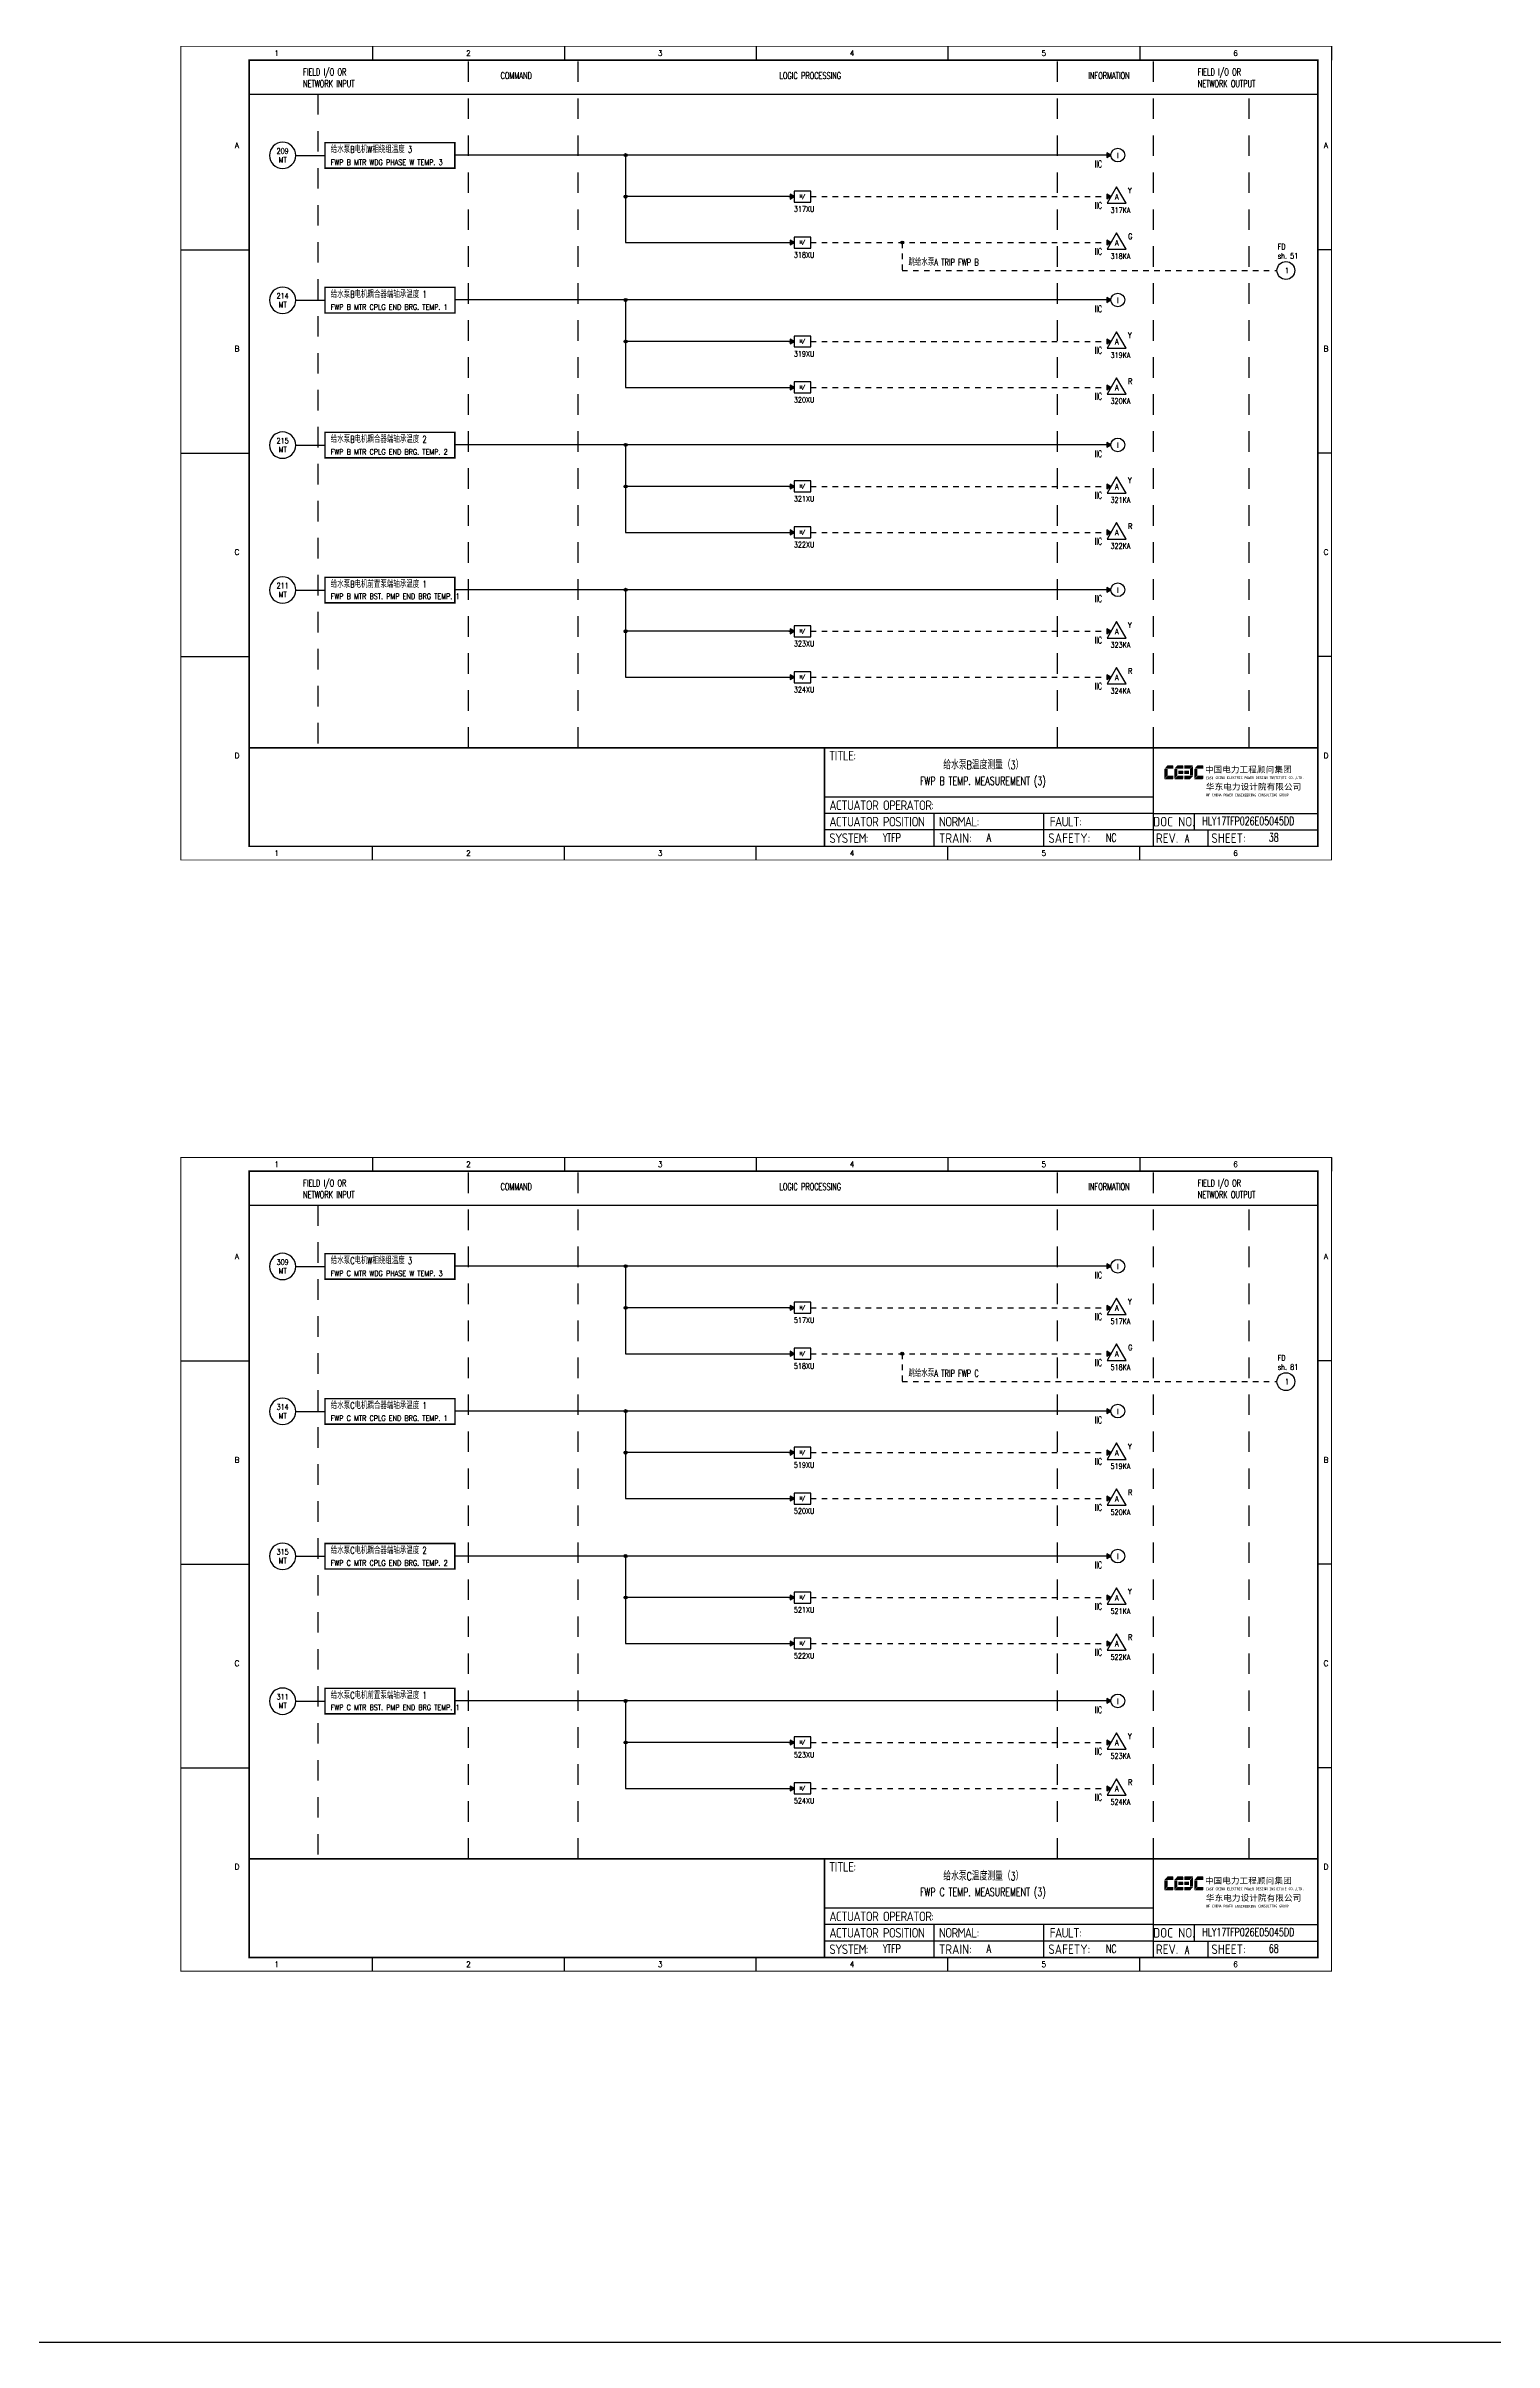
# Model space of a CAD drawing. Header units: millimetres. Extents: x 38833 to 52469, y 29493 to 32647.
# Drawn here: x 40594 to 41122, y 31107 to 31945 of the extents above; entities that cross this region are included whole.
import ezdxf
from ezdxf.enums import TextEntityAlignment as Align

# ---------------------------------------------------------------- set-up
doc = ezdxf.new("R2010")
doc.units = ezdxf.units.MM
for name, pattern in [('D2', [6, 2, -2, 2]), ('DASHED', [0.75, 0.5, -0.25]), ('JIS_02_0.7', [1.35, 0.75, -0.6])]:
    doc.linetypes.add(name, pattern=pattern)
for name, color, linetype in [('BORDER', 1, 'Continuous'), ('INSTRUMENT', 4, 'Continuous'), ('MLINE', 6, 'Continuous'), ('TITLE', 1, 'Continuous'), ('TK', 7, 'Continuous'), ('图框_外框线', 7, 'Continuous'), ('图框_标题栏文字', 6, 'Continuous')]:
    doc.layers.add(name, color=color, linetype=linetype)
doc.styles.add('DANIEL', font='COMPLEX', dxfattribs={"width": 0.7, "bigfont": 'GVFS'})
doc.styles.add('ecepdi', font='simhei.ttf', dxfattribs={"width": 0.9})
doc.styles.get("Standard").update_dxf_attribs({"font": 'romans.shx', "width": 0.7, "bigfont": 'hztxta.shx'})
doc.styles.add('工程字', font='gbenor.shx', dxfattribs={"bigfont": 'gbcbig.shx'})

# ---------------------------------------------------------------- blocks, each defined once
blk = doc.blocks.new('A$C1E0003F3')
h = blk.add_hatch(color=152)
edge = h.paths.add_edge_path()
edge.add_ellipse((5.15, 4.41), major_axis=(0, 0.211), ratio=0.769231, start_angle=-90, end_angle=0)
edge.add_line((5.15, 4.62), (3.22, 4.62))
edge.add_line((3.22, 4.62), (2.09, 3.35))
edge.add_line((2.09, 3.35), (5.32, 3.35))
edge.add_line((5.32, 3.35), (5.32, 4.41))
h.paths.add_polyline_path([(3.22, 3.23), (2.09, 3.23), (2.09, -0.36), (3.22, 0.91)])
edge = h.paths.add_edge_path()
edge.add_line((5.32, 0.81), (3.27, 0.81))
edge.add_line((3.27, 0.81), (2.13, -0.46))
edge.add_line((2.13, -0.46), (5.15, -0.46))
edge.add_ellipse((5.15, -0.25), major_axis=(0, 0.211), ratio=0.769231, start_angle=180, end_angle=270)
edge.add_line((5.32, -0.25), (5.32, 0.81))
h = blk.add_hatch(color=152)
edge = h.paths.add_edge_path()
edge.add_ellipse((8.78, 4.41), major_axis=(0, 0.211), ratio=0.769231, start_angle=-90, end_angle=0)
edge.add_line((8.78, 4.62), (6.84, 4.62))
edge.add_line((6.84, 4.62), (5.71, 3.35))
edge.add_line((5.71, 3.35), (8.94, 3.35))
edge.add_line((8.94, 3.35), (8.94, 4.41))
h.paths.add_polyline_path([(6.84, 3.23), (5.71, 3.23), (5.71, -0.36), (6.84, 0.91)])
edge = h.paths.add_edge_path()
edge.add_ellipse((8.78, 2.49), major_axis=(0, 0.211), ratio=0.769231, start_angle=-90, end_angle=0)
edge.add_line((8.78, 2.7), (7.22, 2.7))
edge.add_line((7.22, 2.7), (7.22, 1.44))
edge.add_line((7.22, 1.44), (8.78, 1.44))
edge.add_ellipse((8.78, 1.65), major_axis=(0, 0.211), ratio=0.769231, start_angle=180, end_angle=270)
edge.add_line((8.94, 1.65), (8.94, 2.49))
edge = h.paths.add_edge_path()
edge.add_line((8.94, 0.81), (6.89, 0.81))
edge.add_line((6.89, 0.81), (5.75, -0.46))
edge.add_line((5.75, -0.46), (8.78, -0.46))
edge.add_ellipse((8.78, -0.25), major_axis=(0, 0.211), ratio=0.769231, start_angle=180, end_angle=270)
edge.add_line((8.94, -0.25), (8.94, 0.81))
h = blk.add_hatch(color=1)
edge = h.paths.add_edge_path()
edge.add_line((12.48, 4.62), (9.46, 4.62))
edge.add_ellipse((9.46, 4.41), major_axis=(0, 0.211), ratio=0.769231, start_angle=0, end_angle=90)
edge.add_line((9.3, 4.41), (9.3, 3.35))
edge.add_line((9.3, 3.35), (11.35, 3.35))
edge.add_line((11.35, 3.35), (12.48, 4.62))
h.paths.add_polyline_path([(12.57, 4.56), (11.38, 3.23), (11.38, 0.93), (12.57, 0.93)])
edge = h.paths.add_edge_path()
edge.add_line((11.03, 2.7), (9.46, 2.7))
edge.add_ellipse((9.46, 2.49), major_axis=(0, 0.211), ratio=0.769231, start_angle=0, end_angle=90)
edge.add_line((9.3, 2.49), (9.3, 1.65))
edge.add_ellipse((9.46, 1.65), major_axis=(0, 0.211), ratio=0.769231, start_angle=90, end_angle=180)
edge.add_line((9.46, 1.44), (11.03, 1.44))
edge.add_line((11.03, 1.44), (11.03, 2.7))
h = blk.add_hatch(color=1)
edge = h.paths.add_edge_path()
edge.add_line((12.58, 0.79), (9.3, 0.79))
edge.add_line((9.3, 0.79), (9.3, -0.27))
edge.add_ellipse((9.46, -0.27), major_axis=(0, 0.211), ratio=0.769231, start_angle=90, end_angle=180)
edge.add_line((9.46, -0.48), (11.43, -0.48))
edge.add_line((11.43, -0.48), (12.58, 0.79))
h = blk.add_hatch(color=152)
edge = h.paths.add_edge_path()
edge.add_ellipse((16.11, 4.41), major_axis=(0, 0.211), ratio=0.769231, start_angle=-90, end_angle=0)
edge.add_line((16.11, 4.62), (14.14, 4.62))
edge.add_line((14.14, 4.62), (13, 3.35))
edge.add_line((13, 3.35), (16.27, 3.35))
edge.add_line((16.27, 3.35), (16.27, 4.41))
h.paths.add_polyline_path([(14.14, 3.23), (13, 3.23), (13, -0.36), (14.14, 0.91)])
edge = h.paths.add_edge_path()
edge.add_line((16.27, 0.81), (14.18, 0.81))
edge.add_line((14.18, 0.81), (13.04, -0.46))
edge.add_line((13.04, -0.46), (16.03, -0.46))
edge.add_ellipse((16.03, -0.15), major_axis=(0, 0.316), ratio=0.769231, start_angle=180, end_angle=270)
edge.add_line((16.27, -0.15), (16.27, 0.81))
at = {"layer": 'TITLE', "color": 7, "style": 'ecepdi'}
for s, p in [('中', (16.92, 1.94)), ('国', (20.09, 2)), ('电', (23.25, 1.99)), ('力', (26.39, 1.96)), ('工', (29.53, 1.95)), ('程', (32.71, 1.98)), ('顾', (35.9, 1.98)), ('问', (39.09, 1.94)), ('集', (42.26, 1.98)), ('团', (45.42, 2.01)), ('华', (17.24, -4.31)), ('东', (20.45, -4.29)), ('电', (23.62, -4.35)), ('力', (26.75, -4.32)), ('设', (29.92, -4.3)), ('计', (33.05, -4.31)), ('院', (36.26, -4.29)), ('有', (39.41, -4.29)), ('限', (42.57, -4.32)), ('公', (45.78, -4.38)), ('司', (48.91, -4.35))]:
    blk.add_text(s, height=2.2, dxfattribs=at).set_placement(p)
at = {"layer": 'TITLE', "color": 7, "style": 'ecepdi', "width": 0.975}
for s, p in [('E', (17.58, 0.02)), ('A', (18.29, 0.03)), ('S', (19, 0.03)), ('T', (19.7, 0.03)), ('C', (21.1, 0.09)), ('H', (21.77, 0.09)), ('I', (22.46, 0.09)), ('N', (23.17, 0.1)), ('A', (23.86, 0.1)), ('E', (25.35, 0.09)), ('L', (26.05, 0.11)), ('E', (26.76, 0.1)), ('C', (27.46, 0.12)), ('T', (28.18, 0.11)), ('R', (28.87, 0.1)), ('I', (29.57, 0.11)), ('C', (30.28, 0.1)), ('P', (31.64, 0.09)), ('O', (32.32, 0.08)), ('W', (33.03, 0.08)), ('E', (33.72, 0.08)), ('R', (34.42, 0.09)), ('D', (35.81, 0.1)), ('E', (36.52, 0.1)), ('S', (37.2, 0.1)), ('I', (37.91, 0.09)), ('G', (38.68, 0.11)), ('N', (39.38, 0.09)), ('I', (40.72, 0.07)), ('N', (41.43, 0.08)), ('S', (42.14, 0.08)), ('T', (42.83, 0.08)), ('I', (43.52, 0.09)), ('T', (44.22, 0.07)), ('U', (44.93, 0.07)), ('T', (45.63, 0.08)), ('E', (46.34, 0.09)), ('C', (47.76, 0.11)), ('O', (48.48, 0.1)), ('L', (50.56, 0.1)), ('T', (51.27, 0.1)), ('D', (51.96, 0.1)), ('O', (17.67, -6.18)), ('OF', (18.01, -6.2)), ('F', (18.37, -6.2)), ('C', (19.8, -6.19)), ('H', (20.47, -6.19)), ('I', (21.15, -6.19)), ('N', (21.87, -6.18)), ('A', (22.56, -6.18)), ('P', (23.98, -6.2)), ('O', (24.66, -6.21)), ('W', (25.36, -6.21)), ('E', (26.06, -6.21)), ('R', (26.75, -6.2)), ('E', (28.19, -6.24)), ('N', (28.91, -6.27)), ('G', (29.62, -6.26)), ('I', (30.32, -6.27)), ('N', (31.02, -6.27)), ('E', (31.7, -6.28)), ('E', (32.41, -6.27)), ('R', (33.1, -6.24)), ('I', (33.81, -6.24)), ('N', (34.51, -6.26)), ('G', (35.2, -6.24)), ('C', (36.61, -6.19)), ('O', (37.3, -6.21)), ('N', (38, -6.2)), ('S', (38.71, -6.21)), ('U', (39.41, -6.18)), ('L', (40.11, -6.18)), ('T', (40.81, -6.19)), ('I', (41.51, -6.21)), ('N', (42.2, -6.21)), ('G', (42.91, -6.17)), ('G', (44.29, -6.2)), ('R', (45, -6.21)), ('O', (45.69, -6.22)), ('U', (46.39, -6.2)), ('P', (47.1, -6.23)), ('.', (49.23, 0.1)), (',', (49.87, 0.1)), ('.', (52.72, 0.11))]:
    blk.add_text(s, height=1, dxfattribs=at).set_placement(p, align=Align.MIDDLE_CENTER)
blk = doc.blocks.new('A$C613255F0')
for p, q in [((70, 297), (70, 292)), ((140, 297), (140, 292)), ((210, 297), (210, 292)), ((280, 297), (280, 292)), ((350, 297), (350, 292)), ((420, 297), (420, 292)), ((0, 222.75), (25, 222.75)), ((420, 222.75), (415, 222.75)), ((0, 148.5), (25, 148.5)), ((420, 148.5), (415, 148.5)), ((0, 74.25), (25, 74.25)), ((420, 74.25), (415, 74.25)), ((70, 0), (70, 5)), ((140, 0), (140, 5)), ((210, 0), (210, 5)), ((280, 0), (280, 5)), ((350, 0), (350, 5))]:
    blk.add_line(p, q)
at = {"layer": 'MLINE', "linetype": 'JIS_02_0.7', "ltscale": 10}
for p, q in [((105, 41), (105, 292)), ((145, 41), (145, 292)), ((320, 41), (320, 292)), ((355, 41), (355, 292)), ((50, 279.56), (50, 41)), ((390, 41), (390, 279.56))]:
    blk.add_line(p, q, dxfattribs=at)
at = {"layer": 'MLINE'}
blk.add_line((25, 279.56), (415, 279.56), dxfattribs=at)
at = {"layer": '图框_外框线'}
for p, q in [((355, 5), (355, 41)), ((355, 23), (235, 23)), ((355, 17), (235, 17)), ((275, 11), (275, 17)), ((315, 11), (315, 17)), ((355, 17), (415, 17)), ((370, 11), (370, 17)), ((355, 11), (235, 11)), ((355, 11), (235, 11)), ((275, 5), (275, 11)), ((315, 5), (315, 11)), ((355, 11), (415, 11)), ((375, 5), (375, 11))]:
    blk.add_line(p, q, dxfattribs=at)
for points, const_width in [([(0, 0), (420, 0), (420, 297), (0, 297)], 0.3), ([(25, 5), (415, 5), (415, 292), (25, 292)], 0.6)]:
    blk.add_lwpolyline(points, close=True, dxfattribs=dict(at, const_width=const_width))
at = {"layer": '图框_外框线', "const_width": 0.6}
blk.add_lwpolyline([(235, 41), (25, 41)], dxfattribs=at)
at = {"layer": '图框_外框线'}
blk.add_lwpolyline([(415, 41, 0.6, 0.6, 0), (235, 41, 0.6, 0.6, 0), (235, 5, 0, 0, 0)], format="xyseb", dxfattribs=at)
blk.add_blockref('A$C1E0003F3', (356.94, 29.95))
at = {"layer": 'MLINE', "char_height": 2.5, "width": 31.8959, "attachment_point": 1}
for s, insert in [('FIELD I/O OR', (44.67, 288.89)), ('COMMAND', (116.74, 287.58)), ('LOGIC PROCESSING', (218.52, 287.58)), ('INFORMATION', (331.25, 287.58)), ('FIELD I/O OR', (371.22, 288.89)), ('NETWORK INPUT', (44.67, 284.64)), ('NETWORK OUTPUT', (371.22, 284.64))]:
    blk.add_mtext(s, dxfattribs=dict(at, insert=insert))
at = {"layer": 'TK', "color": 3}
for s, p in [('1', (35, 294.5)), ('2', (105, 294.5)), ('3', (175, 294.5)), ('4', (245, 294.5)), ('5', (315, 294.5)), ('6', (385, 294.5)), ('1', (35, 2.5)), ('2', (105, 2.5)), ('3', (175, 2.5)), ('4', (245, 2.5)), ('5', (315, 2.5)), ('6', (385, 2.5))]:
    blk.add_text(s, height=2, dxfattribs=at).set_placement(p, align=Align.MIDDLE)
for s, p in [('A', (20.5, 259.88)), ('A', (418, 259.88)), ('B', (20.5, 185.62)), ('B', (418, 185.62)), ('C', (20.5, 111.38)), ('C', (418, 111.38)), ('D', (20.5, 37.12)), ('D', (418, 37.12))]:
    blk.add_text(s, height=2, dxfattribs=at).set_placement(p, align=Align.CENTER)
at = {"layer": '图框_标题栏文字', "char_height": 3.5, "style": '工程字'}
for s, insert, width, attachment_point in [('{\\T0.9; TITLE:}', (234.86, 38.09), 14.2249, 4), ('{\\T0.9; ACTUATOR OPERATOR:}', (235, 20), 40, 4), ('{\\T0.9; ACTUATOR POSITION}', (235, 14), 45, 4), ('{\\T0.9; SYSTEM:}', (235, 8), 17.9526, 4), ('{\\T0.9; }TRAIN: ', (275, 8), 17.6638, 4), ('{\\T0.9; NORMAL:}', (275, 14), 18.2557, 4), ('SAFETY:', (324.3, 8), 22.3993, 5), ('{\\T0.9; FAULT:}', (315.44, 14), 15, 4), ('DOC NO.', (362.5, 14), 15, 5), ('REV.', (360, 8), 10, 5), ('SHEET:', (382.42, 8), 20, 5)]:
    blk.add_mtext(s, dxfattribs=dict(at, insert=insert, width=width, attachment_point=attachment_point))
blk = doc.blocks.new('INS00')
at = {"layer": 'INSTRUMENT', "color": 0}
blk.add_lwpolyline([(6, 0, 1), (-6, 0, 1)], format="xyb", close=True, dxfattribs=at)
at = {"layer": 'INSTRUMENT', "flags": 1}
for tag, p in [('INSNAM', (0, 9)), ('INSDGN', (0, -9)), ('INSSUP', (0, -15)), ('INSMAN', (0, -18)), ('INSTYP', (0, -12)), ('INSREM', (0, -21))]:
    blk.add_attdef(tag, text='', height=3, dxfattribs=at).set_placement(p, align=Align.TOP_CENTER)
at = {"layer": 'INSTRUMENT', "width": 0.7}
for tag, p in [('INSIDE', (0, 2)), ('INSSYS', (0, -2))]:
    blk.add_attdef(tag, text='', height=2.5, dxfattribs=at).set_placement(p, align=Align.MIDDLE)
for tag, p in [('INSHH', (6, 3.5)), ('INSL', (6, -3)), ('INSLL', (6, -6))]:
    blk.add_attdef(tag, p, '', height=2.5, dxfattribs=at)
at = {"layer": 'INSTRUMENT', "linetype": 'DASHED', "width": 0.7}
blk.add_attdef('INSH', (6, 0.5), '', height=2.5, dxfattribs=at)
blk = doc.blocks.new('大于')
at = {"layer": 'BORDER'}
blk.add_hatch(color=256, dxfattribs=at).paths.add_polyline_path([(2178.99, 3748.47), (2177.49, 3749.34), (2177.49, 3747.6)])
for p, q in [((2176.99, 3748.47), (2178.99, 3748.47)), ((2184.99, 3748.47), (2186.99, 3748.47))]:
    blk.add_line(p, q, dxfattribs=at)
for points in [[(2178.99, 3748.47), (2177.49, 3749.34), (2177.49, 3747.6)], [(2184.99, 3750.47), (2178.99, 3750.47), (2178.99, 3746.47), (2184.99, 3746.47)]]:
    blk.add_lwpolyline(points, close=True, dxfattribs=at)
at = {"layer": 'BORDER', "style": 'DANIEL', "width": 0.8}
blk.add_text('H/', height=1.2, dxfattribs=at).set_placement((2181.94, 3748.51), align=Align.MIDDLE)

msp = doc.modelspace()

# ---------------------------------------------------------------- hatches: boundary and pattern name
h = msp.add_hatch(color=256)
edge = h.paths.add_edge_path()
edge.add_arc((40805.38, 31905.48), 0.55, 0, 360)
for points in [[(40982.57, 31905.48), (40981.07, 31906.35), (40981.07, 31904.62)], [(40982.57, 31890.33), (40981.07, 31891.2), (40981.07, 31889.47)], [(40982.57, 31873.56), (40981.07, 31874.43), (40981.07, 31872.7)], [(40982.57, 31852.6), (40981.07, 31853.46), (40981.07, 31851.73)], [(40982.57, 31837.45), (40981.07, 31838.31), (40981.07, 31836.58)], [(40982.57, 31820.67), (40981.07, 31821.54), (40981.07, 31819.81)], [(40982.57, 31799.71), (40981.07, 31800.57), (40981.07, 31798.84)], [(40982.57, 31784.56), (40981.07, 31785.42), (40981.07, 31783.69)], [(40982.57, 31767.79), (40981.07, 31768.65), (40981.07, 31766.92)], [(40982.57, 31746.82), (40981.07, 31747.69), (40981.07, 31745.95)], [(40982.57, 31731.67), (40981.07, 31732.54), (40981.07, 31730.8)], [(40982.57, 31714.9), (40981.07, 31715.76), (40981.07, 31714.03)], [(40982.57, 31499.93), (40981.07, 31500.79), (40981.07, 31499.06)], [(40982.57, 31484.77), (40981.07, 31485.64), (40981.07, 31483.91)], [(40982.57, 31468), (40981.07, 31468.87), (40981.07, 31467.14)], [(40982.57, 31447.04), (40981.07, 31447.9), (40981.07, 31446.17)], [(40982.57, 31431.89), (40981.07, 31432.75), (40981.07, 31431.02)], [(40982.57, 31415.11), (40981.07, 31415.98), (40981.07, 31414.25)], [(40982.57, 31394.15), (40981.07, 31395.01), (40981.07, 31393.28)], [(40982.57, 31379), (40981.07, 31379.86), (40981.07, 31378.13)], [(40982.57, 31362.23), (40981.07, 31363.09), (40981.07, 31361.36)], [(40982.57, 31341.26), (40981.07, 31342.13), (40981.07, 31340.39)], [(40982.57, 31326.11), (40981.07, 31326.98), (40981.07, 31325.24)], [(40982.57, 31309.34), (40981.07, 31310.2), (40981.07, 31308.47)]]:
    msp.add_hatch(color=256).paths.add_polyline_path(points)
h = msp.add_hatch(color=256)
edge = h.paths.add_edge_path()
edge.add_arc((40805.38, 31890.33), 0.55, 0, 360)
h = msp.add_hatch(color=256)
edge = h.paths.add_edge_path()
edge.add_arc((40906.36, 31873.56), 0.55, 0, 360)
h = msp.add_hatch(color=256)
edge = h.paths.add_edge_path()
edge.add_arc((40805.38, 31852.6), 0.55, 0, 360)
h = msp.add_hatch(color=256)
edge = h.paths.add_edge_path()
edge.add_arc((40805.38, 31837.45), 0.55, 0, 360)
h = msp.add_hatch(color=256)
edge = h.paths.add_edge_path()
edge.add_arc((40805.38, 31799.71), 0.55, 0, 360)
h = msp.add_hatch(color=256)
edge = h.paths.add_edge_path()
edge.add_arc((40805.38, 31784.56), 0.55, 0, 360)
h = msp.add_hatch(color=256)
edge = h.paths.add_edge_path()
edge.add_arc((40805.38, 31746.82), 0.55, 0, 360)
h = msp.add_hatch(color=256)
edge = h.paths.add_edge_path()
edge.add_arc((40805.38, 31731.67), 0.55, 0, 360)
h = msp.add_hatch(color=256)
edge = h.paths.add_edge_path()
edge.add_arc((40805.38, 31499.93), 0.55, 0, 360)
h = msp.add_hatch(color=256)
edge = h.paths.add_edge_path()
edge.add_arc((40805.38, 31484.77), 0.55, 0, 360)
h = msp.add_hatch(color=256)
edge = h.paths.add_edge_path()
edge.add_arc((40906.36, 31468), 0.55, 0, 360)
h = msp.add_hatch(color=256)
edge = h.paths.add_edge_path()
edge.add_arc((40805.38, 31447.04), 0.55, 0, 360)
h = msp.add_hatch(color=256)
edge = h.paths.add_edge_path()
edge.add_arc((40805.38, 31431.89), 0.55, 0, 360)
h = msp.add_hatch(color=256)
edge = h.paths.add_edge_path()
edge.add_arc((40805.38, 31394.15), 0.55, 0, 360)
h = msp.add_hatch(color=256)
edge = h.paths.add_edge_path()
edge.add_arc((40805.38, 31379), 0.55, 0, 360)
h = msp.add_hatch(color=256)
edge = h.paths.add_edge_path()
edge.add_arc((40805.38, 31341.26), 0.55, 0, 360)
h = msp.add_hatch(color=256)
edge = h.paths.add_edge_path()
edge.add_arc((40805.38, 31326.11), 0.55, 0, 360)

# ---------------------------------------------------------------- linework, layer by layer
for p, q in [((40743.12, 31900.72), (40743.12, 31910.06)), ((40685.02, 31905.39), (40695.72, 31905.39)), ((40743.12, 31900.72), (40695.72, 31900.72)), ((40982.57, 31905.48), (40743.12, 31905.48)), ((40805.38, 31905.48), (40805.38, 31873.56)), ((40866.98, 31890.33), (40805.38, 31890.33)), ((40872.98, 31890.33), (40873.77, 31890.33)), ((40805.38, 31873.56), (40866.98, 31873.56)), ((40872.98, 31873.56), (40873.77, 31873.56)), ((40685.02, 31852.51), (40695.72, 31852.51)), ((40743.12, 31847.84), (40695.72, 31847.84)), ((40982.57, 31852.6), (40743.12, 31852.6)), ((40805.38, 31852.6), (40805.38, 31820.67)), ((40866.98, 31837.45), (40805.38, 31837.45)), ((40872.98, 31837.45), (40873.77, 31837.45)), ((40805.38, 31820.67), (40866.98, 31820.67)), ((40872.98, 31820.67), (40873.77, 31820.67)), ((40685.02, 31799.62), (40695.72, 31799.62)), ((40743.12, 31794.95), (40743.12, 31804.29)), ((40982.57, 31799.71), (40743.12, 31799.71)), ((40805.38, 31799.71), (40805.38, 31767.79)), ((40743.12, 31794.95), (40695.72, 31794.95)), ((40866.98, 31784.56), (40805.38, 31784.56)), ((40872.98, 31784.56), (40873.77, 31784.56)), ((40805.38, 31767.79), (40866.98, 31767.79)), ((40872.98, 31767.79), (40873.77, 31767.79)), ((40685.02, 31746.73), (40695.72, 31746.73)), ((40743.12, 31742.06), (40743.12, 31751.4)), ((40982.57, 31746.82), (40743.12, 31746.82)), ((40805.38, 31746.82), (40805.38, 31714.9)), ((40743.12, 31742.06), (40695.72, 31742.06)), ((40866.98, 31731.67), (40805.38, 31731.67)), ((40872.98, 31731.67), (40873.77, 31731.67)), ((40805.38, 31714.9), (40866.98, 31714.9)), ((40872.98, 31714.9), (40873.77, 31714.9)), ((40743.12, 31495.16), (40743.12, 31504.51)), ((40685.02, 31499.84), (40695.72, 31499.84)), ((40982.57, 31499.93), (40743.12, 31499.93)), ((40805.38, 31499.93), (40805.38, 31468)), ((40743.12, 31495.16), (40695.72, 31495.16)), ((40866.98, 31484.77), (40805.38, 31484.77)), ((40872.98, 31484.77), (40873.77, 31484.77)), ((40805.38, 31468), (40866.98, 31468)), ((40872.98, 31468), (40873.77, 31468)), ((40685.02, 31446.95), (40695.72, 31446.95)), ((40982.57, 31447.04), (40743.12, 31447.04)), ((40805.38, 31447.04), (40805.38, 31415.11)), ((40743.12, 31442.28), (40695.72, 31442.28)), ((40866.98, 31431.89), (40805.38, 31431.89)), ((40872.98, 31431.89), (40873.77, 31431.89)), ((40805.38, 31415.11), (40866.98, 31415.11)), ((40872.98, 31415.11), (40873.77, 31415.11)), ((40743.12, 31389.39), (40743.12, 31398.73)), ((40685.02, 31394.06), (40695.72, 31394.06)), ((40743.12, 31389.39), (40695.72, 31389.39)), ((40982.57, 31394.15), (40743.12, 31394.15)), ((40805.38, 31394.15), (40805.38, 31362.23)), ((40866.98, 31379), (40805.38, 31379)), ((40872.98, 31379), (40873.77, 31379)), ((40805.38, 31362.23), (40866.98, 31362.23)), ((40872.98, 31362.23), (40873.77, 31362.23)), ((40743.12, 31336.5), (40743.12, 31345.84)), ((40685.02, 31341.17), (40695.72, 31341.17)), ((40743.12, 31336.5), (40695.72, 31336.5)), ((40982.57, 31341.26), (40743.12, 31341.26)), ((40805.38, 31341.26), (40805.38, 31309.34)), ((40866.98, 31326.11), (40805.38, 31326.11)), ((40872.98, 31326.11), (40873.77, 31326.11)), ((40805.38, 31309.34), (40866.98, 31309.34)), ((40872.98, 31309.34), (40873.77, 31309.34)), ((39417.51, 31107.25), (50497.51, 31107.25))]:
    msp.add_line(p, q)
at = {"linetype": 'D2'}
for p, q in [((40872.98, 31890.33), (40982.57, 31890.33)), ((40872.98, 31873.56), (40982.57, 31873.56)), ((40906.36, 31873.56), (40906.36, 31863.37)), ((40906.36, 31863.37), (41043.17, 31863.37)), ((40872.98, 31837.45), (40982.57, 31837.45)), ((40872.98, 31820.67), (40982.57, 31820.67)), ((40872.98, 31784.56), (40982.57, 31784.56)), ((40872.98, 31767.79), (40982.57, 31767.79)), ((40872.98, 31731.67), (40982.57, 31731.67)), ((40872.98, 31714.9), (40982.57, 31714.9)), ((40872.98, 31484.77), (40982.57, 31484.77)), ((40872.98, 31468), (40982.57, 31468)), ((40906.36, 31468), (40906.36, 31457.81)), ((40906.36, 31457.81), (41043.17, 31457.81)), ((40872.98, 31431.89), (40982.57, 31431.89)), ((40872.98, 31415.11), (40982.57, 31415.11)), ((40872.98, 31379), (40982.57, 31379)), ((40872.98, 31362.23), (40982.57, 31362.23)), ((40872.98, 31326.11), (40982.57, 31326.11)), ((40872.98, 31309.34), (40982.57, 31309.34))]:
    msp.add_line(p, q, dxfattribs=at)
at = {"const_width": 0.5}
for points in [[(40695.72, 31910.06), (40743.12, 31910.06), (40743.12, 31900.72), (40695.72, 31900.72), (40695.72, 31910.06)], [(40695.72, 31857.18), (40743.12, 31857.18), (40743.12, 31847.84), (40695.72, 31847.84), (40695.72, 31857.18)], [(40695.72, 31804.29), (40743.12, 31804.29), (40743.12, 31794.95), (40695.72, 31794.95), (40695.72, 31804.29)], [(40695.72, 31751.4), (40743.12, 31751.4), (40743.12, 31742.06), (40695.72, 31742.06), (40695.72, 31751.4)], [(40695.72, 31504.51), (40743.12, 31504.51), (40743.12, 31495.16), (40695.72, 31495.16), (40695.72, 31504.51)], [(40695.72, 31451.62), (40743.12, 31451.62), (40743.12, 31442.28), (40695.72, 31442.28), (40695.72, 31451.62)], [(40695.72, 31398.73), (40743.12, 31398.73), (40743.12, 31389.39), (40695.72, 31389.39), (40695.72, 31398.73)], [(40695.72, 31345.84), (40743.12, 31345.84), (40743.12, 31336.5), (40695.72, 31336.5), (40695.72, 31345.84)]]:
    msp.add_lwpolyline(points, dxfattribs=at)
for points in [[(40982.57, 31905.48), (40981.07, 31906.35), (40981.07, 31904.62)], [(40982.57, 31890.33), (40981.07, 31891.2), (40981.07, 31889.47)], [(40982.57, 31873.56), (40981.07, 31874.43), (40981.07, 31872.7)], [(40982.57, 31852.6), (40981.07, 31853.46), (40981.07, 31851.73)], [(40982.57, 31837.45), (40981.07, 31838.31), (40981.07, 31836.58)], [(40982.57, 31820.67), (40981.07, 31821.54), (40981.07, 31819.81)], [(40982.57, 31799.71), (40981.07, 31800.57), (40981.07, 31798.84)], [(40982.57, 31784.56), (40981.07, 31785.42), (40981.07, 31783.69)], [(40982.57, 31767.79), (40981.07, 31768.65), (40981.07, 31766.92)], [(40982.57, 31746.82), (40981.07, 31747.69), (40981.07, 31745.95)], [(40982.57, 31731.67), (40981.07, 31732.54), (40981.07, 31730.8)], [(40982.57, 31714.9), (40981.07, 31715.76), (40981.07, 31714.03)], [(40982.57, 31499.93), (40981.07, 31500.79), (40981.07, 31499.06)], [(40982.57, 31484.77), (40981.07, 31485.64), (40981.07, 31483.91)], [(40982.57, 31468), (40981.07, 31468.87), (40981.07, 31467.14)], [(40982.57, 31447.04), (40981.07, 31447.9), (40981.07, 31446.17)], [(40982.57, 31431.89), (40981.07, 31432.75), (40981.07, 31431.02)], [(40982.57, 31415.11), (40981.07, 31415.98), (40981.07, 31414.25)], [(40982.57, 31394.15), (40981.07, 31395.01), (40981.07, 31393.28)], [(40982.57, 31379), (40981.07, 31379.86), (40981.07, 31378.13)], [(40982.57, 31362.23), (40981.07, 31363.09), (40981.07, 31361.36)], [(40982.57, 31341.26), (40981.07, 31342.13), (40981.07, 31340.39)], [(40982.57, 31326.11), (40981.07, 31326.98), (40981.07, 31325.24)], [(40982.57, 31309.34), (40981.07, 31310.2), (40981.07, 31308.47)]]:
    msp.add_lwpolyline(points, close=True)
at = {"color": 1}
for points in [[(40988.06, 31887.89), (40984.59, 31893.89), (40981.13, 31887.89)], [(40988.06, 31871.11), (40984.59, 31877.11), (40981.13, 31871.11)], [(40988.06, 31835), (40984.59, 31841), (40981.13, 31835)], [(40988.06, 31818.22), (40984.59, 31824.22), (40981.13, 31818.22)], [(40988.06, 31782.11), (40984.59, 31788.11), (40981.13, 31782.11)], [(40988.06, 31765.34), (40984.59, 31771.34), (40981.13, 31765.34)], [(40988.06, 31729.22), (40984.59, 31735.22), (40981.13, 31729.22)], [(40988.06, 31712.45), (40984.59, 31718.45), (40981.13, 31712.45)], [(40988.06, 31482.33), (40984.59, 31488.33), (40981.13, 31482.33)], [(40988.06, 31465.55), (40984.59, 31471.55), (40981.13, 31465.55)], [(40988.06, 31429.44), (40984.59, 31435.44), (40981.13, 31429.44)], [(40988.06, 31412.67), (40984.59, 31418.67), (40981.13, 31412.67)], [(40988.06, 31376.55), (40984.59, 31382.55), (40981.13, 31376.55)], [(40988.06, 31359.78), (40984.59, 31365.78), (40981.13, 31359.78)], [(40988.06, 31323.66), (40984.59, 31329.66), (40981.13, 31323.66)], [(40988.06, 31306.89), (40984.59, 31312.89), (40981.13, 31306.89)]]:
    msp.add_lwpolyline(points, close=True, dxfattribs=at)
for centre, radius in [((40805.38, 31905.48), 0.55), ((40985.07, 31905.48), 2.5), ((40805.38, 31890.33), 0.55), ((40906.36, 31873.56), 0.55), ((40805.38, 31852.6), 0.55), ((40985.07, 31852.6), 2.5), ((40805.38, 31837.45), 0.55), ((40805.38, 31799.71), 0.55), ((40985.07, 31799.71), 2.5), ((40805.38, 31784.56), 0.55), ((40805.38, 31746.82), 0.55), ((40985.07, 31746.82), 2.5), ((40805.38, 31731.67), 0.55), ((40805.38, 31499.93), 0.55), ((40985.07, 31499.93), 2.5), ((40805.38, 31484.77), 0.55), ((40906.36, 31468), 0.55), ((40805.38, 31447.04), 0.55), ((40985.07, 31447.04), 2.5), ((40805.38, 31431.89), 0.55), ((40985.07, 31394.15), 2.5), ((40805.38, 31394.15), 0.55), ((40805.38, 31379), 0.55), ((40805.38, 31341.26), 0.55), ((40985.07, 31341.26), 2.5), ((40805.38, 31326.11), 0.55)]:
    msp.add_circle(centre, radius)
at = {"layer": 'BORDER'}
for centre in [(41046.42, 31863.37), (41046.42, 31457.81)]:
    msp.add_circle(centre, 3.25, dxfattribs=at)

# ---------------------------------------------------------------- block references
for name, p in [('A$C613255F0', (40643.05, 31648.19)), ('大于', (38687.99, 28141.86)), ('大于', (38687.99, 28125.09)), ('大于', (38687.99, 28088.98)), ('大于', (38687.99, 28072.2)), ('大于', (38687.99, 28036.09)), ('大于', (38687.99, 28019.31)), ('大于', (38687.99, 27983.2)), ('大于', (38687.99, 27966.43)), ('A$C613255F0', (40643.05, 31242.63)), ('大于', (38687.99, 27736.3)), ('大于', (38687.99, 27719.53)), ('大于', (38687.99, 27683.42)), ('大于', (38687.99, 27666.64)), ('大于', (38687.99, 27630.53)), ('大于', (38687.99, 27613.76)), ('大于', (38687.99, 27577.64)), ('大于', (38687.99, 27560.87))]:
    msp.add_blockref(name, p)
at = {"layer": 'MLINE', "xscale": 0.7999999999992724, "yscale": 0.7999999999992724, "zscale": 0.7999999999992724}
for p, values in [((40680.22, 31905.39), {'INSIDE': '209', 'INSSYS': 'MT'}), ((40680.22, 31852.51), {'INSIDE': '214', 'INSSYS': 'MT'}), ((40680.22, 31799.62), {'INSIDE': '215', 'INSSYS': 'MT'}), ((40680.22, 31746.73), {'INSIDE': '211', 'INSSYS': 'MT'}), ((40680.22, 31499.84), {'INSIDE': '309', 'INSSYS': 'MT'}), ((40680.22, 31446.95), {'INSIDE': '314', 'INSSYS': 'MT'}), ((40680.22, 31394.06), {'INSIDE': '315', 'INSSYS': 'MT'}), ((40680.22, 31341.17), {'INSIDE': '311', 'INSSYS': 'MT'})]:
    msp.add_blockref('INS00', p, dxfattribs=at).add_auto_attribs(values)

# ---------------------------------------------------------------- texts
at = {"width": 0.7}
for p in [(40985.11, 31904.36), (40985.11, 31851.47), (40985.11, 31798.58), (40985.11, 31745.69), (40985.11, 31498.8), (40985.11, 31445.91), (40985.11, 31393.02), (40985.11, 31340.13)]:
    msp.add_text('I', height=2, dxfattribs=at).set_placement(p, align=Align.CENTER)
at = {"color": 1, "width": 0.7}
for p in [(40984.68, 31889.26), (40984.68, 31872.49), (40984.68, 31836.37), (40984.68, 31819.6), (40984.68, 31783.48), (40984.68, 31766.71), (40984.68, 31730.59), (40984.68, 31713.82), (40984.68, 31483.7), (40984.68, 31466.93), (40984.68, 31430.81), (40984.68, 31414.04), (40984.68, 31377.92), (40984.68, 31361.15), (40984.68, 31325.03), (40984.68, 31308.26)]:
    msp.add_text('A', height=2, dxfattribs=at).set_placement(p, align=Align.CENTER)
at = {"attachment_point": 1}
for s, insert, char_height, width in [('给水泵B电机W相绕组温度 3', (40697.79, 31908.79), 2.5, 73.0067), ('FWP B MTR WDG PHASE W TEMP. 3', (40697.79, 31903.86), 2, 73.0067), ('IIC', (40976.57, 31903.48), 2.5, 4.5039), ('Y', (40988.81, 31893.58), 2, 73.0067), ('317XU', (40866.84, 31886.82), 2, 11.1697), ('IIC', (40976.57, 31888.33), 2.5, 4.5039), ('317KA', (40982.42, 31886.37), 2, 73.0067), ('G', (40988.81, 31876.81), 2, 73.0067), ('318XU', (40866.84, 31870.05), 2, 11.1697), ('跳给水泵A TRIP FWP B', (40908.64, 31867.65), 2.5, 73.0067), ('IIC', (40976.57, 31871.56), 2.5, 4.5039), ('318KA', (40982.42, 31869.6), 2, 73.0067), ('1', (41046.05, 31864.36), 2, 73.0067), ('给水泵B电机耦合器端轴承温度 1', (40697.79, 31855.9), 2.5, 73.0067), ('FWP B MTR CPLG END BRG. TEMP. 1', (40697.79, 31851.01), 2, 73.0067), ('IIC', (40976.57, 31850.6), 2.5, 4.5039), ('Y', (40988.81, 31840.69), 2, 73.0067), ('319XU', (40866.84, 31833.93), 2, 11.1697), ('IIC', (40976.57, 31835.45), 2.5, 4.5039), ('319KA', (40982.42, 31833.48), 2, 73.0067), ('R', (40988.81, 31823.92), 2, 73.0067), ('320XU', (40866.84, 31817.16), 2, 11.1697), ('IIC', (40976.57, 31818.67), 2.5, 4.5039), ('320KA', (40982.42, 31816.71), 2, 73.0067), ('给水泵B电机耦合器端轴承温度 2', (40697.79, 31803.01), 2.5, 73.0067), ('FWP B MTR CPLG END BRG. TEMP. 2', (40697.79, 31798.17), 2, 73.0067), ('IIC', (40976.57, 31797.71), 2.5, 4.5039), ('321XU', (40866.84, 31781.05), 2, 11.1697), ('IIC', (40976.57, 31782.56), 2.5, 4.5039), ('321KA', (40982.42, 31780.6), 2, 73.0067), ('Y', (40988.81, 31787.8), 2, 73.0067), ('322XU', (40866.84, 31764.27), 2, 11.1697), ('IIC', (40976.57, 31765.79), 2.5, 4.5039), ('322KA', (40982.42, 31763.82), 2, 73.0067), ('R', (40988.81, 31771.03), 2, 73.0067), ('给水泵B电机前置泵端轴承温度 1', (40697.79, 31750.12), 2.5, 73.0067), ('FWP B MTR BST. PMP END BRG TEMP. 1', (40697.79, 31745.45), 2, 73.0067), ('IIC', (40976.57, 31744.82), 2.5, 4.5039), ('Y', (40988.81, 31734.91), 2, 73.0067), ('323XU', (40866.84, 31728.16), 2, 11.1697), ('IIC', (40976.57, 31729.67), 2.5, 4.5039), ('323KA', (40982.42, 31727.71), 2, 73.0067), ('R', (40988.81, 31718.14), 2, 73.0067), ('324XU', (40866.84, 31711.39), 2, 11.1697), ('IIC', (40976.57, 31712.9), 2.5, 4.5039), ('324KA', (40982.42, 31710.93), 2, 73.0067), ('给水泵B温度测量（3）', (40921.38, 31684.34), 3, 57.1272), ('FWP B TEMP. MEASUREMENT (3)', (40912.87, 31678.57), 3, 74.0185), ('YTFP', (40899.29, 31657.87), 3, 8.5983), ('A', (40937.15, 31657.87), 3, 4.8474), ('NC', (40980.74, 31657.87), 3, 4.8474), ('A', (41009.52, 31657.55), 3, 8.5983), ('给水泵C电机W相绕组温度 3', (40697.79, 31503.23), 2.5, 73.0067), ('FWP C MTR WDG PHASE W TEMP. 3', (40697.79, 31498.3), 2, 73.0067), ('IIC', (40976.57, 31497.93), 2.5, 4.5039), ('Y', (40988.81, 31488.02), 2, 73.0067), ('517XU', (40866.84, 31481.26), 2, 11.1697), ('IIC', (40976.57, 31482.77), 2.5, 4.5039), ('517KA', (40982.42, 31480.81), 2, 73.0067), ('G', (40988.81, 31471.25), 2, 73.0067), ('518XU', (40866.84, 31464.49), 2, 11.1697), ('跳给水泵A TRIP FWP C', (40908.64, 31462.09), 2.5, 73.0067), ('IIC', (40976.57, 31466), 2.5, 4.5039), ('518KA', (40982.42, 31464.04), 2, 73.0067), ('1', (41046.05, 31458.8), 2, 73.0067), ('给水泵C电机耦合器端轴承温度 1', (40697.79, 31450.34), 2.5, 73.0067), ('FWP C MTR CPLG END BRG. TEMP. 1', (40697.79, 31445.45), 2, 73.0067), ('IIC', (40976.57, 31445.04), 2.5, 4.5039), ('519XU', (40866.84, 31428.38), 2, 11.1697), ('IIC', (40976.57, 31429.89), 2.5, 4.5039), ('Y', (40988.81, 31435.13), 2, 73.0067), ('519KA', (40982.42, 31427.92), 2, 73.0067), ('520XU', (40866.84, 31411.6), 2, 11.1697), ('IIC', (40976.57, 31413.11), 2.5, 4.5039), ('R', (40988.81, 31418.36), 2, 73.0067), ('520KA', (40982.42, 31411.15), 2, 73.0067), ('给水泵C电机耦合器端轴承温度 2', (40697.79, 31397.45), 2.5, 73.0067), ('FWP C MTR CPLG END BRG. TEMP. 2', (40697.79, 31392.61), 2, 73.0067), ('IIC', (40976.57, 31392.15), 2.5, 4.5039), ('Y', (40988.81, 31382.24), 2, 73.0067), ('521XU', (40866.84, 31375.49), 2, 11.1697), ('IIC', (40976.57, 31377), 2.5, 4.5039), ('521KA', (40982.42, 31375.04), 2, 73.0067), ('R', (40988.81, 31365.47), 2, 73.0067), ('522XU', (40866.84, 31358.72), 2, 11.1697), ('IIC', (40976.57, 31360.23), 2.5, 4.5039), ('522KA', (40982.42, 31358.26), 2, 73.0067), ('给水泵C电机前置泵端轴承温度 1', (40697.79, 31344.56), 2.5, 73.0067), ('FWP C MTR BST. PMP END BRG TEMP. 1', (40697.79, 31339.89), 2, 73.0067), ('IIC', (40976.57, 31339.26), 2.5, 4.5039), ('Y', (40988.81, 31329.35), 2, 73.0067), ('523XU', (40866.84, 31322.6), 2, 11.1697), ('IIC', (40976.57, 31324.11), 2.5, 4.5039), ('523KA', (40982.42, 31322.15), 2, 73.0067), ('R', (40988.81, 31312.58), 2, 73.0067), ('524XU', (40866.84, 31305.83), 2, 11.1697), ('IIC', (40976.57, 31307.34), 2.5, 4.5039), ('524KA', (40982.42, 31305.38), 2, 73.0067), ('给水泵C温度测量（3）', (40921.38, 31278.78), 3, 57.1272), ('FWP C TEMP. MEASUREMENT (3)', (40912.87, 31273.01), 3, 74.0185), ('YTFP', (40899.29, 31252.31), 3, 8.5983), ('A', (40937.15, 31252.31), 3, 4.8474), ('NC', (40980.74, 31252.31), 3, 4.8474), ('A', (41009.52, 31251.87), 3, 8.5983)]:
    msp.add_mtext(s, dxfattribs=dict(at, insert=insert, char_height=char_height, width=width))
at = {"color": 4, "char_height": 2, "width": 73.0067, "attachment_point": 1}
for s, insert in [('FD\\Psh. 51', (41043.44, 31873.04)), ('FD\\Psh. 81', (41043.44, 31467.48))]:
    msp.add_mtext(s, dxfattribs=dict(at, insert=insert))
at = {"width": 0.7}
for tag, p, s in [('HLY17TFP026E05045DD', (41015.91, 31660.94), ''), ('38', (41040.18, 31654.94), '1'), ('HLY17TFP026E05045DD', (41015.91, 31255.38), ''), ('68', (41040.18, 31249.38), '1')]:
    msp.add_attdef(tag, p, s, height=3, dxfattribs=at)

doc.saveas('drawing.dxf')
